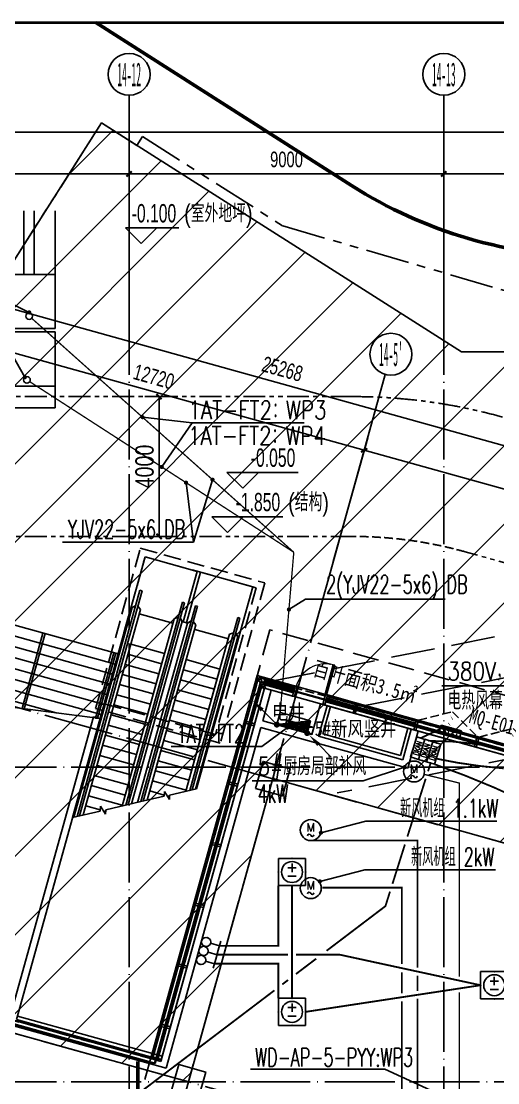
# Model space of a CAD drawing. Extents: x -233336 to 840473, y -28113 to 330904.
# Drawn here: x 92313 to 105943, y 31772 to 62138 of the extents above; entities that cross this region are included whole.
import ezdxf
from ezdxf.enums import TextEntityAlignment as Align
from ezdxf.xclip import XClip

# ---------------------------------------------------------------- set-up
doc = ezdxf.new("R2010")
doc.units = 0
doc.header["$LTSCALE"] = 1000
doc.header["$XCLIPFRAME"] = 2
for name, pattern in [('104-14# 核心筒$0$DOTE', [2.42, 2, -0.2, 0.02, -0.2]), ('14#楼幕墙$0$DASH', [0.35, 0.25, -0.1]), ('DASH', [0.35, 0.25, -0.1]), ('X-104 14#平面$0$$0$DASH', [0.35, 0.25, -0.1]), ('X-104 14#平面$0$109 3#平面$0$DASH', [0.35, 0.25, -0.1]), ('X-104 14#平面$0$DASH', [0.35, 0.25, -0.1]), ('X-104 14#平面$0$PHANTOM2', [1.25, 0.625, -0.125, 0.125, -0.125, 0.125, -0.125])]:
    doc.linetypes.add(name, pattern=pattern)
doc.layers.get('0').update_dxf_attribs({"linetype": 'CONTINUOUS'})
doc.layers.get('Defpoints').update_dxf_attribs({"linetype": 'CONTINUOUS'})
for name, color, linetype in [('104-14# 核心筒$0$01-标注_轴线坐标', 8, 'CONTINUOUS'), ('104-14# 核心筒$0$A_AXIS-轴线', 8, '104-14# 核心筒$0$DOTE'), ('104-14# 核心筒$0$A_STR-砼柱', 8, 'CONTINUOUS'), ('104-14# 核心筒$0$AXIS_TEXT', 7, 'CONTINUOUS'), ('14#楼幕墙$0$A-C_玻璃幕墙', 8, 'CONTINUOUS'), ('14#楼幕墙$0$A-C_窗', 8, 'CONTINUOUS'), ('14#楼幕墙$0$A-C_门', 8, 'CONTINUOUS'), ('AXIS_TEXT', 7, 'CONTINUOUS'), ('CABLETRAY_DIM', 80, 'CONTINUOUS'), ('DIM-动力', 80, 'CONTINUOUS'), ('DIM-箱柜', 80, 'CONTINUOUS'), ('EQUIP-动力', 80, 'CONTINUOUS'), ('EQUIP-照明', 80, 'CONTINUOUS'), ('EQUIP-箱柜', 80, 'CONTINUOUS'), ('LWIRE', 80, 'CONTINUOUS'), ('WIRE-动力', 50, 'CONTINUOUS'), ('WIRE-动力控制', 160, 'DASH'), ('WIRE-插座', 160, 'CONTINUOUS'), ('X-104 14#平面$0$01-标注_尺寸', 8, 'CONTINUOUS'), ('X-104 14#平面$0$01-标注_标高', 8, 'CONTINUOUS'), ('X-104 14#平面$0$02-TEXT_标注', 9, 'CONTINUOUS'), ('X-104 14#平面$0$02-TEXT_门窗', 9, 'CONTINUOUS'), ('X-104 14#平面$0$A-C_玻璃幕墙', 8, 'CONTINUOUS'), ('X-104 14#平面$0$A-C_窗', 8, 'CONTINUOUS'), ('X-104 14#平面$0$A-E_栏杆', 8, 'CONTINUOUS'), ('X-104 14#平面$0$A-E_楼梯', 8, 'CONTINUOUS'), ('X-104 14#平面$0$A-E_电梯', 8, 'CONTINUOUS'), ('X-104 14#平面$0$A-O_屋面', 8, 'CONTINUOUS'), ('X-104 14#平面$0$A-SUR_保温', 8, 'CONTINUOUS'), ('X-104 14#平面$0$A-SUR_吊顶', 8, 'CONTINUOUS'), ('X-104 14#平面$0$A-TECH_结构', 8, 'CONTINUOUS'), ('X-104 14#平面$0$A_STR-砌块墙', 7, 'CONTINUOUS'), ('X-104 14#平面$0$A_STR-砼柱', 8, 'CONTINUOUS'), ('X-104 14#平面$0$挡烟垂壁', 5, 'CONTINUOUS'), ('内审意见修改', 2, 'CONTINUOUS')]:
    doc.layers.add(name, color=color, linetype=linetype)
doc.layers.add('X-104 14#平面$0$000套内', color=8, linetype='CONTINUOUS', lineweight=30)
doc.layers.add('X-104 14#平面$0$road', color=8, linetype='CONTINUOUS', lineweight=50)
doc.layers.add('X-104 14#平面$0$04-不打印_辅助线', color=8, linetype='CONTINUOUS', plot=False)
doc.layers.add('X-104 14#平面$0$降板', color=8, linetype='CONTINUOUS', plot=False)
doc.styles.add('104-14# 核心筒$0$_TCH_AXIS', font='STXIHEI.TTF', dxfattribs={"width": 0.8})
doc.styles.add('104-14# 核心筒$0$_TCH_DIM_T3', font='ros.shx', dxfattribs={"width": 0.705882, "bigfont": 'jd.shx'})
doc.styles.add('_TCH_LABEL', font='COMPLEX', dxfattribs={"bigfont": 'GBCBIG'})
doc.styles.add('_TEL_DIM', font='ROMANS2', dxfattribs={"width": 0.8, "height": 3.5, "bigfont": 'HZDF2'})
doc.styles.add('COMPLEX', font='COMPLEX')
doc.styles.get("Standard").update_dxf_attribs({"font": 'GBENOR', "bigfont": 'GBCBIG'})
doc.styles.add('X-104 14#平面$0$_TCH_DIM', font='ros.shx', dxfattribs={"width": 0.8, "bigfont": 'jd.shx'})
doc.styles.add('X-104 14#平面$0$_TCH_DIM_T3', font='ros.shx', dxfattribs={"width": 0.8, "bigfont": 'jd.shx'})
doc.styles.add('X-104 14#平面$0$_TCH_WINDOW', font='STXIHEI.TTF', dxfattribs={"width": 0.75, "height": 3.5})
doc.styles.add('X-104 14#平面$0$Standard', font='STXIHEI.TTF', dxfattribs={"width": 0.8})
doc.dimstyles.new('104-14# 核心筒$0$_TCH_ARCH&&150', dxfattribs={"dimtxt": 446.25, "dimasz": 150, "dimexe": 375, "dimexo": 450, "dimgap": 189.375, "dimtad": 1, "dimdec": 0, "dimzin": 0, "dimdsep": 46, "dimtxsty": '104-14# 核心筒$0$_TCH_DIM_T3', "dimblk": '104-14# 核心筒$0$_ArchTick', "dimcen": 0.09, "dimclrt": 7, "dimazin": 2, "dimtfac": 1, "dimtdec": 0, "dimtix": 1, "dimtmove": 2, "dimatfit": 3, "dimfxl": 0, "dimtolj": 1, "dimtzin": 0, "dimarcsym": 0})
doc.dimstyles.new('X-104 14#平面$0$_TCH_ARCH&&150', dxfattribs={"dimtxt": 525, "dimasz": 150, "dimexe": 375, "dimexo": 450, "dimgap": 150, "dimtad": 1, "dimdec": 0, "dimzin": 0, "dimdsep": 46, "dimtxsty": 'X-104 14#平面$0$_TCH_DIM_T3', "dimblk": 'X-104 14#平面$0$_ArchTick', "dimcen": 0.09, "dimclrt": 7, "dimazin": 2, "dimtfac": 1, "dimtdec": 0, "dimtix": 1, "dimtmove": 2, "dimatfit": 3, "dimfxl": 0, "dimtolj": 1, "dimtzin": 0, "dimarcsym": 0})

# ---------------------------------------------------------------- blocks, each defined once
blk = doc.blocks.new('$equip$00001811')
blk.add_circle((0, 0), 0.5)
for centre, radius, start, end in [((-0.073, -0.273), 0.0768, 17.2272, 184.2164), ((0.073, -0.227), 0.0769, 197.2591, 5.1179)]:
    blk.add_arc(centre, radius, start, end)
at = {"color": 7, "style": '_TEL_DIM'}
blk.add_attdef('$TEXT$', text='', height=0.4, dxfattribs=at).set_placement((0.001, 0.137), align=Align.MIDDLE_CENTER)
at = {"color": 7, "style": '_TEL_DIM', "flags": 1}
blk.add_attdef('A', text='', height=0.00002, dxfattribs=at).set_placement((0, 0), align=Align.MIDDLE_CENTER)
blk = doc.blocks.new('图框-A1+1-2')
at = {"const_width": 0.5}
blk.add_lwpolyline([(1186, 584), (25, 584), (25, 10), (1186, 10)], close=True, dxfattribs=at)
blk = doc.blocks.new('14#楼幕墙$0$A$C38D07553')
blk.add_lwpolyline([(-60, -300), (0, -300), (0, 0), (-60, 0)], close=True)
blk = doc.blocks.new('14#楼幕墙$0$A$C385D642F')
for p, rotation in [((99248, 43940), 209.451897765648), ((100070, 43734), 164.4518981662328), ((100937, 43492), 164.4518981662328), ((101804, 43251), 164.4518981662328), ((98703, 43024), 74.45189736508844), ((103538, 42769), 164.4518981662328), ((105272, 42286), 164.4518981662328), ((98221, 41290), 74.45189736508844), ((97738, 39556), 74.45189736508844), ((97256, 37821), 74.45189736508844), ((96773, 36087), 74.45189736508844), ((96291, 34353), 74.45189736508844), ((96032, 33422), 74.45189736508844)]:
    blk.add_blockref('14#楼幕墙$0$A$C38D07553', p, dxfattribs=dict(rotation=rotation))
blk = doc.blocks.new('14#楼幕墙$0$A$C22714246')
at = {"linetype": '14#楼幕墙$0$DASH'}
blk.add_lwpolyline([(1740, 497), (870, 0), (0, 497)], dxfattribs=at)
at = {"layer": '14#楼幕墙$0$A-C_玻璃幕墙', "color": 1}
blk.add_lwpolyline([(899, 122, 0, 25, 0), (802, 217, 0, 0, 0), (900, 340, 25, 0, 0), (796, 422, 0, 0, 0)], format="xyseb", dxfattribs=at)
blk = doc.blocks.new('14#楼幕墙$0$$TCHSYS$DOOR2D')
for p, q in [((0.45, 0.975), (0.5, 0.975)), ((0.45, 0), (0.45, 0.975)), ((0.5, 0), (0.5, 0.975)), ((0.5, 0), (0.45, 0))]:
    blk.add_line(p, q)
at = {"lineweight": 13}
blk.add_arc((0.475, 0), 0.975, 91.4693, 180, dxfattribs=at)
blk = doc.blocks.new('14#楼幕墙')
at = {"layer": '14#楼幕墙$0$A-C_玻璃幕墙'}
for p, q in [((96016, 32464), (99065, 43424)), ((99065, 43424), (116900, 38462)), ((96064, 32451), (99100, 43363)), ((96208, 32411), (99204, 43178)), ((99100, 43363), (100137, 43074)), ((99204, 43178), (100097, 42930)), ((96305, 32384), (99274, 43055)), ((99274, 43055), (100070, 42834)), ((101062, 42817), (107073, 41144)), ((100995, 42576), (107006, 40904)), ((101021, 42673), (107033, 41000))]:
    blk.add_line(p, q, dxfattribs=at)
blk.add_blockref('14#楼幕墙$0$A$C385D642F', (0, -900), dxfattribs=at)
at = {"layer": '14#楼幕墙$0$A-C_窗', "rotation": 164.4518981662085}
for p in [(105486, 42153), (107220, 41671)]:
    blk.add_blockref('14#楼幕墙$0$A$C22714246', p, dxfattribs=at)
at = {"layer": '14#楼幕墙$0$A-C_门', "xscale": 900.0000000000001, "yscale": 900.0000000000001, "zscale": -900, "rotation": 344.4518981661878}
blk.add_blockref('14#楼幕墙$0$$TCHSYS$DOOR2D', (100613, 42994), dxfattribs=at)
blk = doc.blocks.new('_AXISO')
blk.add_circle((0, 0), 0.5)
at = {"layer": 'AXIS_TEXT', "style": 'COMPLEX', "width": 1.041667}
blk.add_attdef('A', text='', height=0.56, dxfattribs=at).set_placement((-0.25, -0.28), (0.25, -0.28), align=Align.FIT)
blk = doc.blocks.new('104-14# 核心筒$0$_ArchTick')
at = {"color": 0, "linetype": 'ByBlock', "const_width": 0.4}
blk.add_lwpolyline([(-0.5, -0.5), (0.5, 0.5)], dxfattribs=at)
blk = doc.blocks.new('*D264')
at = {"layer": '104-14# 核心筒$0$01-标注_轴线坐标', "color": 0, "lineweight": -2}
for p, q in [((-1359, 54468), (-1359, 59343)), ((116900, 54468), (116900, 59343)), ((-1359, 58968), (116900, 58968))]:
    blk.add_line(p, q, dxfattribs=at)
at = {"layer": 'Defpoints', "color": 0}
for p in [(116900, 58968), (-1359, 54018), (116900, 54018)]:
    blk.add_point(p, dxfattribs=at)
at = {"layer": '104-14# 核心筒$0$01-标注_轴线坐标', "color": 0, "lineweight": -2, "xscale": 150, "yscale": 150, "zscale": 150, "rotation": 180}
blk.add_blockref('104-14# 核心筒$0$_ArchTick', (-1359, 58968), dxfattribs=at)
at = {"layer": '104-14# 核心筒$0$01-标注_轴线坐标', "color": 0, "lineweight": -2, "xscale": 150, "yscale": 150, "zscale": 150}
blk.add_blockref('104-14# 核心筒$0$_ArchTick', (116900, 58968), dxfattribs=at)
at = {"layer": '104-14# 核心筒$0$01-标注_轴线坐标', "color": 7, "insert": (57771, 59381), "char_height": 446.2, "attachment_point": 5, "style": '104-14# 核心筒$0$_TCH_DIM_T3'}
blk.add_mtext('\\A1;118259', dxfattribs=at)
blk = doc.blocks.new('*D276')
at = {"layer": '104-14# 核心筒$0$01-标注_轴线坐标', "color": 0, "lineweight": -2}
for p, q in [((86400, 54468), (86400, 58143)), ((95400, 54468), (95400, 58143)), ((86400, 57768), (95400, 57768))]:
    blk.add_line(p, q, dxfattribs=at)
at = {"layer": 'Defpoints', "color": 0}
for p in [(95400, 57768), (86400, 54018), (95400, 54018)]:
    blk.add_point(p, dxfattribs=at)
at = {"layer": '104-14# 核心筒$0$01-标注_轴线坐标', "color": 0, "lineweight": -2, "xscale": 150, "yscale": 150, "zscale": 150, "rotation": 180}
blk.add_blockref('104-14# 核心筒$0$_ArchTick', (86400, 57768), dxfattribs=at)
at = {"layer": '104-14# 核心筒$0$01-标注_轴线坐标', "color": 0, "lineweight": -2, "xscale": 150, "yscale": 150, "zscale": 150}
blk.add_blockref('104-14# 核心筒$0$_ArchTick', (95400, 57768), dxfattribs=at)
at = {"layer": '104-14# 核心筒$0$01-标注_轴线坐标', "color": 7, "insert": (90900, 58181), "char_height": 446.2, "attachment_point": 5, "style": '104-14# 核心筒$0$_TCH_DIM_T3'}
blk.add_mtext('\\A1;9000', dxfattribs=at)
blk = doc.blocks.new('*D277')
at = {"layer": '104-14# 核心筒$0$01-标注_轴线坐标', "color": 0, "lineweight": -2}
for p, q in [((95400, 54468), (95400, 58143)), ((104400, 54468), (104400, 58143)), ((95400, 57768), (104400, 57768))]:
    blk.add_line(p, q, dxfattribs=at)
at = {"layer": 'Defpoints', "color": 0}
for p in [(104400, 57768), (95400, 54018), (104400, 54018)]:
    blk.add_point(p, dxfattribs=at)
at = {"layer": '104-14# 核心筒$0$01-标注_轴线坐标', "color": 0, "lineweight": -2, "xscale": 150, "yscale": 150, "zscale": 150, "rotation": 180}
blk.add_blockref('104-14# 核心筒$0$_ArchTick', (95400, 57768), dxfattribs=at)
at = {"layer": '104-14# 核心筒$0$01-标注_轴线坐标', "color": 0, "lineweight": -2, "xscale": 150, "yscale": 150, "zscale": 150}
blk.add_blockref('104-14# 核心筒$0$_ArchTick', (104400, 57768), dxfattribs=at)
at = {"layer": '104-14# 核心筒$0$01-标注_轴线坐标', "color": 7, "insert": (99900, 58181), "char_height": 446.2, "attachment_point": 5, "style": '104-14# 核心筒$0$_TCH_DIM_T3'}
blk.add_mtext('\\A1;9000', dxfattribs=at)
blk = doc.blocks.new('*D278')
at = {"layer": '104-14# 核心筒$0$01-标注_轴线坐标', "color": 0, "lineweight": -2}
for p, q in [((104400, 54468), (104400, 58143)), ((109600, 54468), (109600, 58143)), ((104400, 57768), (109600, 57768))]:
    blk.add_line(p, q, dxfattribs=at)
at = {"layer": 'Defpoints', "color": 0}
for p in [(109600, 57768), (104400, 54018), (109600, 54018)]:
    blk.add_point(p, dxfattribs=at)
at = {"layer": '104-14# 核心筒$0$01-标注_轴线坐标', "color": 0, "lineweight": -2, "xscale": 150, "yscale": 150, "zscale": 150, "rotation": 180}
blk.add_blockref('104-14# 核心筒$0$_ArchTick', (104400, 57768), dxfattribs=at)
at = {"layer": '104-14# 核心筒$0$01-标注_轴线坐标', "color": 0, "lineweight": -2, "xscale": 150, "yscale": 150, "zscale": 150}
blk.add_blockref('104-14# 核心筒$0$_ArchTick', (109600, 57768), dxfattribs=at)
at = {"layer": '104-14# 核心筒$0$01-标注_轴线坐标', "color": 7, "insert": (107000, 58181), "char_height": 446.2, "attachment_point": 5, "style": '104-14# 核心筒$0$_TCH_DIM_T3'}
blk.add_mtext('\\A1;5200', dxfattribs=at)
blk = doc.blocks.new('*D302')
at = {"layer": '104-14# 核心筒$0$01-标注_轴线坐标', "color": 0, "lineweight": -2}
for p, q in [((86294, 50843), (87601, 55539)), ((87500, 55178), (111844, 48405)), ((110638, 44069), (111944, 48766))]:
    blk.add_line(p, q, dxfattribs=at)
at = {"layer": 'Defpoints', "color": 0}
for p in [(86174, 50409), (111844, 48405), (110517, 43636)]:
    blk.add_point(p, dxfattribs=at)
at = {"layer": '104-14# 核心筒$0$01-标注_轴线坐标', "color": 0, "lineweight": -2, "xscale": 150, "yscale": 150, "zscale": 150}
for p, rotation in [((87500, 55178), 164.4518973649167), ((111844, 48405), 344.4518973649167)]:
    blk.add_blockref('104-14# 核心筒$0$_ArchTick', p, dxfattribs=dict(at, rotation=rotation))
at = {"layer": '104-14# 核心筒$0$01-标注_轴线坐标', "color": 7, "insert": (99783, 52189), "char_height": 446.2, "attachment_point": 5, "rotation": 344.4519, "style": '104-14# 核心筒$0$_TCH_DIM_T3'}
blk.add_mtext('\\A1;25268', dxfattribs=at)
blk = doc.blocks.new('*D304')
at = {"layer": '104-14# 核心筒$0$01-标注_轴线坐标', "color": 0, "lineweight": -2}
for p, q in [((88984, 50094), (89969, 53635)), ((89869, 53273), (102123, 49864)), ((101239, 46685), (102224, 50225))]:
    blk.add_line(p, q, dxfattribs=at)
at = {"layer": 'Defpoints', "color": 0}
for p in [(102123, 49864), (88863, 49661), (101118, 46251)]:
    blk.add_point(p, dxfattribs=at)
at = {"layer": '104-14# 核心筒$0$01-标注_轴线坐标', "color": 0, "lineweight": -2, "xscale": 150, "yscale": 150, "zscale": 150}
for p, rotation in [((89869, 53273), 164.4518973650898), ((102123, 49864), 344.4518973650898)]:
    blk.add_blockref('104-14# 核心筒$0$_ArchTick', p, dxfattribs=dict(at, rotation=rotation))
at = {"layer": '104-14# 核心筒$0$01-标注_轴线坐标', "color": 7, "insert": (96106, 51966), "char_height": 446.2, "attachment_point": 5, "rotation": 344.4519, "style": '104-14# 核心筒$0$_TCH_DIM_T3'}
blk.add_mtext('\\A1;12720', dxfattribs=at)
blk = doc.blocks.new('*D305')
at = {"layer": '104-14# 核心筒$0$01-标注_轴线坐标', "color": 0, "lineweight": -2}
for p, q in [((101239, 46685), (102224, 50225)), ((102123, 49864), (111522, 47249)), ((110638, 44069), (111623, 47610))]:
    blk.add_line(p, q, dxfattribs=at)
at = {"layer": 'Defpoints', "color": 0}
for p in [(111522, 47249), (101118, 46251), (110517, 43636)]:
    blk.add_point(p, dxfattribs=at)
at = {"layer": '104-14# 核心筒$0$01-标注_轴线坐标', "color": 0, "lineweight": -2, "xscale": 150, "yscale": 150, "zscale": 150}
for p, rotation in [((102123, 49864), 164.4518973650898), ((111522, 47249), 344.4518973650898)]:
    blk.add_blockref('104-14# 核心筒$0$_ArchTick', p, dxfattribs=dict(at, rotation=rotation))
at = {"layer": '104-14# 核心筒$0$01-标注_轴线坐标', "color": 7, "insert": (106933, 48954), "char_height": 446.2, "attachment_point": 5, "rotation": 344.4519, "style": '104-14# 核心筒$0$_TCH_DIM_T3'}
blk.add_mtext('\\A1;9756', dxfattribs=at)
blk = doc.blocks.new('_FZHK')
blk.add_lwpolyline([(-0.5, -0.5), (0.5, -0.5), (0.5, 0.5), (-0.5, 0.5)], close=True)
blk = doc.blocks.new('*U61')
h = blk.add_hatch()
h.set_pattern_fill('ANSI31', color=256, scale=50)
h.set_pattern_definition([(45, (-56212.376, 120006.8), (-56.1266, 56.1266), [])])
h.paths.add_polyline_path([(-1740, 100), (0, 100), (0, 200), (-1740, 200)])
for points in [[(-1740, 0), (0, 0), (0, 300), (-1740, 300)], [(-1740, 100), (0, 100), (0, 200), (-1740, 200)]]:
    blk.add_lwpolyline(points, close=True)
blk = doc.blocks.new('X-104 14#平面$0$pdg')
blk.add_lwpolyline([(0, 200), (800, 200), (800, 0), (0, 0)], close=True)
for points in [[(800, 200), (0, 0)], [(0, 200), (800, 0)]]:
    blk.add_lwpolyline(points)
blk = doc.blocks.new('X-104 14#平面$0$byc')
h = blk.add_hatch()
h.set_pattern_fill('ANSI31', color=256, scale=50, angle=-15.5481)
h.set_pattern_definition([(29.4519, (-20311.504, 130216.41), (-39.028107, 69.117273), [])])
h.paths.add_polyline_path([(54, 193), (27, 96), (865, -137), (892, -41)])
blk.add_line((838, -233), (919, 56))
for points in [[(919, 56), (80, 289), (0, 0), (838, -233)], [(892, -41), (54, 193), (27, 96), (865, -137)]]:
    blk.add_lwpolyline(points)
blk = doc.blocks.new('X-104 14#平面$0$A$C37635F05')
at = {"layer": 'X-104 14#平面$0$A_STR-砼柱'}
blk.add_lwpolyline([(0, 38429), (-16626, 43055), (-19582, 32432), (-19871, 32512), (-16835, 43424), (0, 38740)], close=True, dxfattribs=at)
blk = doc.blocks.new('X-104 14#平面$0$$LinePat$岩棉板')
at = {"color": 0}
for p, q in [((0, -17), (12, -67)), ((12, -67), (24, -17))]:
    blk.add_line(p, q, dxfattribs=at)
for centre, start, end in [((12, -17), 0, 180), ((0, -67), 270, 0), ((24, -67), 180, 270)]:
    blk.add_arc(centre, 12, start, end, dxfattribs=at)
at = {"layer": 'Defpoints'}
blk.add_point((0, 0), dxfattribs=at)
at = {"layer": 'Defpoints', "color": 0}
blk.add_point((24, -84), dxfattribs=at)
blk = doc.blocks.new('*U106')
at = {"color": 8}
blk.add_lwpolyline([(0, 150), (884, 150), (884, 0), (0, 0)], close=True, dxfattribs=at)
at = {"color": 8, "xscale": -1.841388847749698, "yscale": 1.782568518697715, "zscale": 1.782568518697715}
for p in [(44, 150), (88, 150), (133, 150), (177, 150), (221, 150), (265, 150), (309, 150), (354, 150), (398, 150), (442, 150), (486, 150), (530, 150), (575, 150), (619, 150), (663, 150), (707, 150), (751, 150), (795, 150), (840, 150), (884, 150)]:
    blk.add_blockref('X-104 14#平面$0$$LinePat$岩棉板', p, dxfattribs=at)
blk = doc.blocks.new('X-104 14#平面$0$_ArchTick')
at = {"color": 0, "linetype": 'ByBlock', "const_width": 0.4}
blk.add_lwpolyline([(-0.5, -0.5), (0.5, 0.5)], dxfattribs=at)
blk = doc.blocks.new('*D203')
at = {"layer": 'Defpoints', "color": 0}
for p in [(95400, 51400), (96254, 51400), (95400, 47400)]:
    blk.add_point(p, dxfattribs=at)
at = {"layer": 'X-104 14#平面$0$01-标注_尺寸', "color": 0, "lineweight": -2}
for p, q in [((95850, 51400), (96629, 51400)), ((96254, 47400), (96254, 51400)), ((95850, 47400), (96629, 47400))]:
    blk.add_line(p, q, dxfattribs=at)
at = {"layer": 'X-104 14#平面$0$01-标注_尺寸', "color": 0, "lineweight": -2, "xscale": 150, "yscale": 150, "zscale": 150}
for p, rotation in [((96254, 51400), 90), ((96254, 47400), 270)]:
    blk.add_blockref('X-104 14#平面$0$_ArchTick', p, dxfattribs=dict(at, rotation=rotation))
at = {"layer": 'X-104 14#平面$0$01-标注_尺寸', "color": 7, "insert": (95841.5, 49400), "char_height": 525, "attachment_point": 5, "rotation": 90, "style": 'X-104 14#平面$0$_TCH_DIM_T3'}
blk.add_mtext('\\A1;4000', dxfattribs=at)
blk = doc.blocks.new('$equip$00001344')
for p, q in [((0.65, 0.65), (-0.65, 0.65)), ((-0.65, 0.65), (-0.65, -0.65)), ((0.65, -0.65), (0.65, 0.65)), ((-0.2, 0.2), (0.2, 0.2)), ((0, 0), (0, 0.4)), ((-0.2, -0.2), (0.2, -0.2)), ((-0.65, -0.65), (0.65, -0.65))]:
    blk.add_line(p, q)
blk.add_circle((0, 0), 0.5)
for p in [(0, 0.65), (-0.65, 0), (0.65, 0), (0, -0.65)]:
    blk.add_point(p)
at = {"flags": 9}
blk.add_attdef('A', (0, 0), '', height=0.00002, dxfattribs=at)
blk = doc.blocks.new('$equip$00002672')
for p, q in [((0.222, 0.889), (-0.222, 0.889)), ((0, 0.444), (0, 0.889))]:
    blk.add_line(p, q)
blk.add_circle((0, 0.222), 0.222)
for p in [(0, 0.889), (-0.222, 0.222), (0, 0), (0.222, 0.222)]:
    blk.add_point(p)
at = {"color": 7, "style": '_TEL_DIM', "flags": 1}
for tag in ['A', 'REMARK']:
    blk.add_attdef(tag, text='', height=0.00002, dxfattribs=at).set_placement((0, 0), align=Align.MIDDLE_CENTER)
blk = doc.blocks.new('*X30')
at = {"color": 0}
for p, q in [((35, 0), (226, 190)), ((71, 0), (250, 179)), ((-247, 0), (-246, 2)), ((-212, 0), (-187, 25)), ((-177, 0), (-128, 49)), ((-141, 0), (-69, 72)), ((-106, 0), (-10, 96)), ((-71, 0), (49, 120)), ((-35, 0), (108, 143)), ((0, 0), (167, 167)), ((106, 0), (250, 144)), ((141, 0), (250, 109)), ((177, 0), (250, 73)), ((212, 0), (250, 38)), ((247, 0), (250, 3))]:
    blk.add_line(p, q, dxfattribs=at)
blk = doc.blocks.new('$equip$00001425')
for p, q in [((-0.75, 0), (0.75, 0.6)), ((0.75, 0.6), (-0.75, 0.6)), ((-0.75, 0.6), (-0.75, 0)), ((0.75, 0), (0.75, 0.6)), ((-0.75, 0), (0.75, 0))]:
    blk.add_line(p, q)
for p in [(0, 0.6), (-0.75, 0.3), (0, 0), (0.75, 0.3)]:
    blk.add_point(p)
blk.add_solid([(-0.75, 0), (0.75, 0), (0.75, 0.6)])
at = {"xscale": 0.00300000000061118, "yscale": 0.00300000000061118, "zscale": 0.00300000000061118}
blk.add_blockref('*X30', (0, 0), dxfattribs=at)
at = {"style": '_TCH_LABEL', "flags": 9}
blk.add_attdef('A', (0, 0), '', height=0.00002, dxfattribs=at)
blk = doc.blocks.new('$TelecSys$00000081')
for p, q in [((0.104, 0.104), (0.104, 0.104)), ((-0.104, -0.104), (-0.104, -0.104)), ((-1.15, -1.15), (-0.55, -0.55))]:
    blk.add_line(p, q)
at = {"const_width": 0.142}
blk.add_lwpolyline([(0.071, 0, 1), (-0.071, 0, 1)], format="xyb", close=True, dxfattribs=at)
blk.add_solid([(-0.62, -0.48), (-0.48, -0.62), (-0.1, -0.1)])
at = {"width": 0.8, "flags": 9}
blk.add_attdef('A', (0, 0), '', height=0.00002, rotation=180, dxfattribs=at)
blk = doc.blocks.new('$TelecSys$00000079')
for p, q in [((0.7, 0.7), (0, 0)), ((0.104, 0.104), (0.104, 0.104)), ((-0.104, -0.104), (-0.104, -0.104))]:
    blk.add_line(p, q)
at = {"const_width": 0.142}
blk.add_lwpolyline([(-0.071, 0, 1), (0.071, 0, 1)], format="xyb", close=True, dxfattribs=at)
blk.add_solid([(0.63, 0.77), (0.77, 0.63), (1.15, 1.15)])
at = {"width": 0.8, "flags": 9}
blk.add_attdef('A', (0, 0), '', height=0.00002, dxfattribs=at)
blk = doc.blocks.new('$equip$00001816')
for p, q in [((0.75, 0.6), (-0.75, 0.6)), ((-0.75, 0.6), (-0.75, 0)), ((-0.75, 0), (0.75, 0)), ((0.75, 0), (0.75, 0.6))]:
    blk.add_line(p, q)
for p in [(-0.75, 0.3), (0, 0.6), (0, 0), (0.75, 0.3)]:
    blk.add_point(p)
at = {"color": 7, "style": '_TEL_DIM'}
blk.add_attdef('$TEXT$', text='', height=0.4, dxfattribs=at).set_placement((0, 0.3), align=Align.MIDDLE_CENTER)
at = {"color": 7, "style": '_TEL_DIM', "flags": 1}
blk.add_attdef('A', text='', height=0.00002, dxfattribs=at).set_placement((0, 0), align=Align.MIDDLE_CENTER)
blk = doc.blocks.new('104-14# 核心筒')
at = {"layer": '104-14# 核心筒$0$01-标注_轴线坐标'}
for p, q in [((95400, 54018.4), (95400, 60018.4)), ((104400, 54018.4), (104400, 60018.4)), ((101118.5, 46253.2), (102726.8, 52033.7))]:
    blk.add_line(p, q, dxfattribs=at)
blk.add_circle((102887.6, 52611.7), 600, dxfattribs=at)
at = {"layer": '104-14# 核心筒$0$A_AXIS-轴线'}
for p, q in [((95400, 54018.4), (95400, -8545.1)), ((104400, 54018.4), (104400, -8545.1)), ((95400, 25700), (101117.9, 46251.1)), ((115900, 35910.4), (84750.2, 44577.1)), ((-24839, 40800), (120259.9, 40800)), ((106496.4, 29184.9), (84842.7, 35209.6)), ((-24839, 31800), (120259.9, 31800))]:
    blk.add_line(p, q, dxfattribs=at)
at = {"layer": '104-14# 核心筒$0$01-标注_轴线坐标'}
ref = blk.add_blockref('_AXISO', (95400, 60618.4), dxfattribs=dict(at, xscale=1200, yscale=1200, zscale=1200))
ref.add_attrib('A', '14-12', dxfattribs={"layer": '104-14# 核心筒$0$AXIS_TEXT', "height": 678.82, "style": '104-14# 核心筒$0$_TCH_AXIS', "width": 0.366464}).set_placement((95060.6, 60279), (95739.4, 60279), align=Align.FIT)
ref = blk.add_blockref('_AXISO', (104400, 60618.4), dxfattribs=dict(at, xscale=1200, yscale=1200, zscale=1200))
ref.add_attrib('A', '14-13', dxfattribs={"layer": '104-14# 核心筒$0$AXIS_TEXT', "height": 678.82, "style": '104-14# 核心筒$0$_TCH_AXIS', "width": 0.366464}).set_placement((104060.6, 60279), (104739.4, 60279), align=Align.FIT)
at = {"layer": '104-14# 核心筒$0$A_STR-砼柱', "xscale": 799.9999999999911, "yscale": 799.9999999999911, "zscale": 799.9999999999911, "rotation": 344.4518973650904}
for p in [(99509.6, 40470.7), (97097.2, 31800)]:
    blk.add_blockref('_FZHK', p, dxfattribs=at)
at = {"layer": '104-14# 核心筒$0$01-标注_轴线坐标', "color": 7, "style": '104-14# 核心筒$0$_TCH_AXIS', "width": 0.425981}
blk.add_text("14-5'", height=678.82, dxfattribs=at).set_placement((102548.2, 52272.3), (103227, 52272.3), align=Align.FIT)
at = {"layer": '104-14# 核心筒$0$01-标注_轴线坐标'}
for p1, p2, distance, text, picture, middle in [((-1359, 54018.4), (116900.2, 54018.4), 4950, '118259', '*D264', (57770.6, 59380.9)), ((86400, 54018.4), (95400, 54018.4), 3750, '9000', '*D276', (90900, 58180.9)), ((95400, 54018.4), (104400, 54018.4), 3750, '9000', '*D277', (99900, 58180.9)), ((104400, 54018.4), (109600, 54018.4), 3750, '5200', '*D278', (107000, 58180.9)), ((86173.5, 50409), (110517.1, 43636), 4950, '25268', '*D302', (99782.7, 52188.8)), ((88863.4, 49660.6), (101117.9, 46251.1), 3750, '12720', '*D304', (96106.4, 51966)), ((101117.9, 46251.1), (110517.1, 43636), 3750, '9756', '*D305', (106933.3, 48953.7))]:
    dim = blk.add_aligned_dim(p1=p1, p2=p2, distance=distance, text=text, dimstyle='104-14# 核心筒$0$_TCH_ARCH&&150', dxfattribs=at)
    dim.commit()
    dim.dimension.update_dxf_attribs({"geometry": picture, "text_midpoint": middle})
blk = doc.blocks.new('X-104 14#平面')
at = {"layer": 'X-104 14#平面$0$降板'}
h = blk.add_hatch(dxfattribs=at)
h.set_pattern_fill('ANSI31', color=256, scale=1000)
h.set_pattern_definition([(45, (0, 0), (-1122.532, 1122.532), [])])
h.paths.add_polyline_path([(86400, 51400), (92100, 51400), (92100, 55283.2), (94608.8, 59227.5), (104902.6, 52680), (116300, 52680), (116300, 35910.4), (115900, 35910.4), (99509.6, 40470.7), (97097.2, 31800), (84844.4, 35209.1), (86191.6, 40051.1), (83500, 40800), (86400, 48900)])
for points in [[(84842.7, 35209.6), (97097.2, 31800)], [(95533.9, 32598.3), (92451, 33456)]]:
    blk.add_lwpolyline(points)
at = {"layer": 'X-104 14#平面$0$000套内'}
blk.add_lwpolyline([(96133, 32326.4), (85535.9, 35276.2), (87132.4, 41014.3), (83542.7, 42013), (76213.2, 35359.5), (78361.9, 32992.5), (77623.6, 32254.2), (95700, 14177.8), (95700, 21400), (113750, 21400), (113750, 26000), (116750.2, 26000), (116750.2, 38348.2), (99169.4, 43239.7)], close=True, dxfattribs=at)
at = {"layer": 'X-104 14#平面$0$01-标注_标高'}
for p, q in [((95742.6, 55774.9), (95292.6, 56224.9)), ((95292.6, 56224.9), (96824.5, 56224.9)), ((95742.6, 55774.9), (96192.6, 56224.9)), ((98646.7, 48783.2), (98196.7, 49233.2)), ((98196.7, 49233.2), (100231.6, 49233.2)), ((98646.7, 48783.2), (99096.7, 49233.2)), ((98214.3, 47513.2), (97764.3, 47963.2)), ((97764.3, 47963.2), (99799.2, 47963.2)), ((98214.3, 47513.2), (98664.3, 47963.2))]:
    blk.add_line(p, q, dxfattribs=at)
at = {"layer": 'X-104 14#平面$0$02-TEXT_标注', "linetype": 'X-104 14#平面$0$DASH', "ltscale": 5}
for points in [[(99474, 43258.8), (130781.1, 49484.6)], [(102044.3, 42543.6), (133351.4, 48769.5)], [(132660.8, 46287.2), (101353.7, 40061.4)]]:
    blk.add_lwpolyline(points, dxfattribs=at)
at = {"layer": 'X-104 14#平面$0$A-C_玻璃幕墙'}
blk.add_lwpolyline([(-1359, -2200), (108091.7, -2200), (111291.5, 2370.2), (113380.4, 907.7), (115789.3, 4348.2), (113700.6, 5810.6), (116900.2, 10380.5), (116900.2, 38462.2), (99065.1, 43424.4), (96015.6, 32464.2), (85707.2, 35332.3), (87317.1, 41118.6), (83503.2, 42179.7), (66340.6, 26600), (4762.5, 26600)], close=True, dxfattribs=at)
at = {"layer": 'X-104 14#平面$0$A-E_栏杆'}
for points in [[(92395.1, 42469.9), (92335, 42477.7), (92935.3, 44635.3), (92993.1, 44619.2)], [(95016.3, 44056.3), (94958.5, 44072.4), (94438.8, 42204.7), (94498.9, 42196.9)]]:
    blk.add_lwpolyline(points, close=True, dxfattribs=at)
at = {"layer": 'X-104 14#平面$0$A-E_楼梯'}
for p, q in [((92387, 56711.2), (92385, 54896)), ((92687, 56711.2), (92685, 54896.7)), ((93285, 56711.2), (93285, 54896)), ((93285, 54896), (77385, 54896)), ((93285, 53348), (93285, 54896)), ((91754.5, 53348), (93285, 53348)), ((91754.5, 53248), (93285, 53248)), ((93285, 51700), (93285, 53248)), ((77385, 51700), (93285, 51700)), ((95856.7, 46815.5), (93782.8, 39361.6)), ((97348, 46400.5), (95856.7, 46815.5)), ((97348, 46400.5), (96946.6, 44957.8)), ((97444.3, 46373.7), (97042.9, 44931)), ((98935.7, 45958.8), (97444.3, 46373.7)), ((93910.3, 39391.1), (95709.7, 45858.3)), ((95709.7, 45858.3), (95767.5, 45842.2)), ((97328.2, 40181.2), (98935.7, 45958.8)), ((95767.5, 45842.2), (93976.9, 39406.5)), ((93814.9, 39369), (95483.2, 45365)), ((94086.7, 39431.9), (95722.8, 45312.1)), ((95305.9, 39713.7), (96921.7, 45521.1)), ((96979.5, 45505), (95372.5, 39729.1)), ((95483.2, 45365), (95589.1, 45424.8)), ((95722.8, 45312.1), (95646.9, 45408.7)), ((95738.5, 39813.7), (97297.4, 45416.6)), ((97355.2, 45400.5), (95805.1, 39829.1)), ((96921.7, 45521.1), (96979.5, 45505)), ((97297.4, 45416.6), (97355.2, 45400.5)), ((96686.2, 45044), (95196.1, 39688.3)), ((96918.7, 44965.6), (95467.9, 39751.2)), ((96650.6, 44916.1), (95687.2, 45184.2)), ((96801.1, 45087.6), (96686.2, 45044)), ((96858.9, 45071.5), (96918.7, 44965.6)), ((97070.9, 44923.2), (96918.7, 44965.6)), ((97070.9, 44923.2), (97176.8, 44983)), ((97134.1, 40136.4), (98509.4, 45079.4)), ((98567.2, 45063.3), (97200.6, 40151.7)), ((97310.5, 44870.3), (97234.6, 44967)), ((98509.4, 45079.4), (98567.2, 45063.3)), ((95643.1, 39791.7), (97070.9, 44923.2)), ((95914.9, 39854.5), (97310.5, 44870.3)), ((98238.3, 44474.4), (97274.9, 44742.4)), ((98388.8, 44645.8), (98273.9, 44602.3)), ((98273.9, 44602.3), (97024.3, 40111)), ((98506.4, 44523.9), (97296, 40173.8)), ((98446.6, 44629.8), (98506.4, 44523.9)), ((95446, 44317.1), (94086.7, 39431.9)), ((96409.4, 44049.1), (95196.1, 39688.3)), ((96409.4, 44049.1), (95446, 44317.1)), ((95446, 44317.1), (96409.4, 44049.1)), ((96248.5, 43471), (95285.1, 43739.1)), ((96328.9, 43760.1), (95365.5, 44028.1)), ((97033.6, 43875.4), (95914.9, 39854.5)), ((97997.1, 43607.3), (97033.6, 43875.4)), ((97033.6, 43875.4), (97997.1, 43607.3)), ((96168.1, 43182), (95204.7, 43450.1)), ((97916.6, 43318.3), (96953.2, 43586.4)), ((97997.1, 43607.3), (97024.3, 40111)), ((96087.7, 42893), (95124.3, 43161)), ((97836.2, 43029.3), (96872.8, 43297.3)), ((96007.3, 42604), (95043.9, 42872)), ((97755.8, 42740.3), (96792.4, 43008.3)), ((95926.9, 42314.9), (94963.5, 42583)), ((97675.4, 42451.2), (96712, 42719.3)), ((95846.5, 42025.9), (94883.1, 42294)), ((97595, 42162.2), (96631.6, 42430.3)), ((95766, 41736.9), (94802.6, 42005)), ((97514.6, 41873.2), (96551.2, 42141.3)), ((95685.6, 41447.9), (94722.2, 41715.9)), ((97434.2, 41584.2), (96470.7, 41852.2)), ((95605.2, 41158.9), (94641.8, 41426.9)), ((97353.7, 41295.2), (96390.3, 41563.2)), ((95524.8, 40869.8), (94561.4, 41137.9)), ((97273.3, 41006.1), (96309.9, 41274.2)), ((95444.4, 40580.8), (94481, 40848.9)), ((97112.5, 40428.1), (96149.1, 40696.1)), ((97192.9, 40717.1), (96229.5, 40985.2)), ((95364, 40291.8), (94400.6, 40559.8)), ((97032.1, 40139.1), (96068.7, 40407.1)), ((95283.6, 40002.8), (94320.2, 40270.8)), ((96402.7, 40002.8), (95988.3, 40118.1)), ((96401.5, 39967), (96406.2, 40101.9)), ((96406.2, 40101.9), (96552.7, 39876.4)), ((96557.1, 40003), (97328.2, 40181.2)), ((95203.1, 39713.8), (94239.7, 39981.8)), ((95500, 39758.6), (95611, 39784.2)), ((95611, 39784.2), (96401.5, 39967)), ((96555.6, 39960.2), (96485.6, 39979.7)), ((96552.7, 39876.4), (96557.1, 40003)), ((93782.8, 39361.6), (94573.3, 39544.4)), ((94574.5, 39577.3), (94159.3, 39692.8)), ((94573.3, 39544.4), (94578, 39679.3)), ((94578, 39679.3), (94724.5, 39453.7)), ((94727.4, 39534.7), (94659.7, 39553.6)), ((94724.5, 39453.7), (94728.9, 39580.3)), ((94728.9, 39580.3), (95500, 39758.6))]:
    blk.add_line(p, q, dxfattribs=at)
at = {"layer": 'X-104 14#平面$0$A-E_电梯'}
for p, q in [((95083.8, 44037.5), (88628.9, 45833.5)), ((94922.9, 43459.5), (88468.1, 45255.4)), ((95003.3, 43748.5), (88548.5, 45544.4)), ((94842.5, 43170.5), (88387.7, 44966.4)), ((94762.1, 42881.4), (88307.2, 44677.4)), ((94681.7, 42592.4), (88226.8, 44388.4)), ((94601.3, 42303.4), (88146.4, 44099.3)), ((95083.8, 44037.5), (94569.1, 42187.8)), ((93310.6, 42351.1), (88066, 43810.3)), ((91302.1, 42611.8), (94569.1, 42187.8))]:
    blk.add_line(p, q, dxfattribs=at)
at = {"layer": 'X-104 14#平面$0$A-O_屋面', "ltscale": 5}
blk.add_line((93285, 51700), (93285, 51080), dxfattribs=at)
at = {"layer": 'X-104 14#平面$0$A-O_屋面', "linetype": 'X-104 14#平面$0$PHANTOM2', "ltscale": 2}
blk.add_lwpolyline([(116300, 1125.5), (112466, -2800), (-12111.5, -2800), (-10903.8, 3413.1), (-11202.5, 3471.2), (-4857, 36100), (58808.6, 36100), (74837.7, 49550), (86050, 49550), (86050, 51700), (92100, 51702), (92100, 55283.2), (94608.8, 59227.5), (95621.4, 58583.5), (95782.4, 58836.6), (99791.5, 56286.5), (107067.8, 54161.9), (111100, 54161.9), (111100, 52680), (116300, 52680)], close=True, dxfattribs=at)
at = {"layer": 'X-104 14#平面$0$A-O_屋面', "ltscale": 5}
for points in [[(-11202.5, 3471.2), (-4857, 36100), (58808.6, 36100), (77400, 51700), (93285, 51700)], [(93285, 51080), (77625.7, 51080), (59034.3, 35480), (-4345.9, 35480), (-10594, 3352.8)]]:
    blk.add_lwpolyline(points, dxfattribs=at)
at = {"layer": 'X-104 14#平面$0$A-SUR_保温'}
for p, q in [((101158.4, 42530.6), (100942.2, 41753.6)), ((103374.2, 41914.1), (103158, 41137.1)), ((100942.2, 41753.6), (103158, 41137.1)), ((92202.2, 33680.9), (96344.8, 32528.3))]:
    blk.add_line(p, q, dxfattribs=at)
at = {"layer": 'X-104 14#平面$0$A-SUR_吊顶', "linetype": 'X-104 14#平面$0$PHANTOM2'}
for p, q in [((101791.4, 51400), (86449.2, 51400)), ((101791.4, 47400), (86449.2, 47400)), ((113798.1, 44515.2), (105008, 46960.9))]:
    blk.add_line(p, q, dxfattribs=at)
at = {"layer": 'X-104 14#平面$0$A-SUR_吊顶', "linetype": 'X-104 14#平面$0$109 3#平面$0$DASH', "ltscale": 3}
blk.add_lwpolyline([(109062.3, -4432.1), (119297.3, 10714.5), (117562.9, 11100.5), (120741.8, 38794.6), (99426.9, 44725), (92631.2, 20300), (86987.2, 20300), (86987.2, 21500), (8392.2, 21500), (5688.7, 8781.2), (-2733.6, 10571.4), (-6009.8, -4841.7), (40178.1, -2825.1), (39845.1, -4916.4), (83845.6, -2647.5)], close=True, dxfattribs=at)
at = {"layer": 'X-104 14#平面$0$A-SUR_吊顶', "linetype": 'X-104 14#平面$0$PHANTOM2'}
blk.add_arc((101791.4, 35400), 16000, 74.4519, 90, dxfattribs=at)
at = {"layer": 'X-104 14#平面$0$A-SUR_吊顶', "linetype": 'X-104 14#平面$0$109 3#平面$0$DASH'}
blk.add_arc((101791.4, 35400), 12000, 74.4519, 90, dxfattribs=at)
at = {"layer": 'X-104 14#平面$0$A-TECH_结构', "linetype": 'X-104 14#平面$0$DASH', "ltscale": 2}
for points in [[(94441.6, 42476), (95717.5, 47061.8), (99282.1, 46070), (98006.2, 41484.2)], [(94687.9, 42615), (95856.6, 46815.5), (99035.9, 45930.9), (97867.2, 41730.5)]]:
    blk.add_lwpolyline(points, close=True, dxfattribs=at)
at = {"layer": 'X-104 14#平面$0$A-TECH_结构', "linetype": 'X-104 14#平面$0$$0$DASH'}
blk.add_lwpolyline([(87207.3, 41097.2), (85610.8, 35359.1), (96063.8, 32450.8), (99099.8, 43362.9), (116850.2, 38424.2), (116850.2, 10396.2), (108065.7, -2149.5), (-1297.3, -2149.5), (4803.7, 26550), (66359.9, 26550), (83516.4, 42124.1)], close=True, dxfattribs=at)
at = {"layer": 'X-104 14#平面$0$A_STR-砌块墙'}
for p, q in [((99273.7, 43055), (99003.9, 42085.3)), ((99466.4, 43001.4), (99223.4, 42128)), ((99466.4, 43001.4), (99273.7, 43055)), ((100869.4, 42611), (100626.4, 41737.7)), ((101062, 42557.4), (100819, 41684.1)), ((101062, 42557.4), (100869.4, 42611)), ((94376.4, 42241.4), (91982.8, 33638.2)), ((94569.1, 42187.8), (94376.4, 42241.4)), ((94569.1, 42187.8), (92175.4, 33584.6)), ((99003.9, 42085.3), (96318, 32432)), ((99169.8, 41935.4), (96457.1, 32185.7)), ((99169.8, 41935.4), (100669.1, 41518.2)), ((99223.4, 42128), (100626.4, 41737.7)), ((100819, 41684.1), (103227.6, 41014)), ((103470.6, 41887.3), (103227.6, 41014)), ((103663.2, 41833.7), (103366.6, 40767.7)), ((103663.2, 41833.7), (103470.6, 41887.3)), ((100669.1, 41518.2), (103366.6, 40767.7)), ((92025.5, 33418.7), (96457.1, 32185.7)), ((92175.4, 33584.6), (96318, 32432))]:
    blk.add_line(p, q, dxfattribs=at)
at = {"layer": 'X-104 14#平面$0$road'}
blk.add_line((101764, 57436.4), (94443.5, 62100), dxfattribs=at)
blk.add_arc((108748.9, 68400.5), 13000, 237.5, 269.9373, dxfattribs=at)
at = {"layer": 'X-104 14#平面$0$挡烟垂壁', "linetype": 'X-104 14#平面$0$DASH', "ltscale": 2, "const_width": 100}
blk.add_lwpolyline([(95650, 26100), (95650, 32382.4)], dxfattribs=at)
at = {"layer": 'X-104 14#平面$0$降板'}
blk.add_lwpolyline([(86400, 51400), (92100, 51400), (92100, 55283.2), (94608.8, 59227.5), (104902.6, 52680), (116300, 52680), (116300, 35910.4), (115900, 35910.4), (99509.6, 40470.7), (97097.2, 31800), (84844.4, 35209.1), (86191.6, 40051.1), (83500, 40800), (86400, 48900)], close=True, dxfattribs=at)
ref = blk.add_blockref('104-14# 核心筒', (0, 0))
XClip(ref).set_block_clipping_path([(-38664.3623821461, -25500), (139216.5485069363, 330900)])
for name, p in [('14#楼幕墙', (0, 0)), ('X-104 14#平面$0$A$C37635F05', (115900, 0))]:
    blk.add_blockref(name, p)
at = {"xscale": 150, "yscale": 150, "zscale": 150}
blk.add_blockref('图框-A1+1-2', (-38664.4, -25500), dxfattribs=at)
at = {"rotation": 344.4518981662079}
blk.add_blockref('X-104 14#平面$0$pdg', (99855.6, 41952.1), dxfattribs=at)
at = {"layer": 'X-104 14#平面$0$A-C_窗'}
blk.add_blockref('X-104 14#平面$0$byc', (100994.6, 42576.2), dxfattribs=at)
at = {"layer": 'X-104 14#平面$0$A-C_窗', "rotation": 344.4518981662056}
blk.add_blockref('*U61', (103538, 41868.5), dxfattribs=at)
at = {"layer": 'X-104 14#平面$0$A-SUR_保温', "rotation": 344.4518981662084}
blk.add_blockref('*U106', (99245, 43166.8), dxfattribs=at)
at = {"layer": 'X-104 14#平面$0$01-标注_标高', "color": 7, "style": 'X-104 14#平面$0$_TCH_DIM'}
for s, height, width, p in [('-0.100', 525, 0.64, (95471.5, 56382.4)), ('(室外地坪)', 520.93, 0.8, (96974.5, 56382.4)), ('-0.050', 525, 0.64, (98878.6, 49390.7)), ('-1.850', 525, 0.64, (98446.2, 48120.7)), ('(结构)', 520.93, 0.8, (99949.2, 48120.7))]:
    blk.add_text(s, height=height, dxfattribs=dict(at, width=width)).set_placement(p)
at = {"layer": 'X-104 14#平面$0$02-TEXT_标注', "style": 'X-104 14#平面$0$Standard', "width": 0.8}
for s, p in [('电井', (99484, 42169.3)), ('5#新风竖井', (100709, 41690.6))]:
    blk.add_text(s, height=428.14, dxfattribs=at).set_placement(p)
at = {"layer": 'X-104 14#平面$0$02-TEXT_门窗', "style": 'X-104 14#平面$0$_TCH_WINDOW', "width": 0.75}
blk.add_text('MQ-E01', height=428.14, rotation=344.4519, dxfattribs=at).set_placement((105092.3, 42074.6))
at = {"layer": 'X-104 14#平面$0$04-不打印_辅助线', "style": 'X-104 14#平面$0$Standard', "width": 0.8}
blk.add_text('百叶面积3.5㎡', height=428.14, rotation=344.4519, dxfattribs=at).set_placement((100625.8, 43437))
at = {"layer": 'X-104 14#平面$0$01-标注_尺寸'}
dim = blk.add_aligned_dim(p1=(95400, 47400), p2=(95400, 51400), distance=-854, text='4000', dimstyle='X-104 14#平面$0$_TCH_ARCH&&150', dxfattribs=at)
dim.commit()
dim.dimension.update_dxf_attribs({"geometry": '*D203', "text_midpoint": (95841.5, 49400)})

msp = doc.modelspace()

# ---------------------------------------------------------------- linework, layer by layer
at = {"layer": 'CABLETRAY_DIM'}
for p in [(92542.7, 53807.8), (92414.4, 51952.8)]:
    msp.add_line(p, (90881.4, 54622), dxfattribs=at)
at = {"layer": 'CABLETRAY_DIM', "const_width": 60}
for points in [[(92569.6, 53794.6, 1), (92515.7, 53821, 1)], [(92429.3, 51926.7, 1), (92399.5, 51978.8, 1)]]:
    msp.add_lwpolyline(points, format="xyb", close=True, dxfattribs=at)
at = {"layer": 'DIM-动力', "color": 80}
for p, q in [((97026.7, 48938.5), (97238.3, 47240.3)), ((97783.8, 49023.1), (97238.3, 47240.3)), ((97238.3, 47240.3), (93489.7, 47240.3)), ((99969.9, 45309), (100441.4, 45607.7)), ((100441.4, 45607.7), (104435.3, 45607.7)), ((106901.3, 43128.5), (104347.8, 43128.5)), ((103279.8, 40800), (102089.9, 40409.5)), ((102089.9, 40409.5), (98918.8, 40409.5)), ((100884.8, 38924.6), (102172.5, 39252)), ((100884.8, 38924.6), (102172.5, 39252)), ((102172.5, 39252), (105912.6, 39252)), ((100853.5, 37533.2), (102141.2, 37860.7)), ((100853.5, 37533.2), (102141.2, 37860.7)), ((102141.2, 37860.7), (105881.3, 37860.7))]:
    msp.add_line(p, q, dxfattribs=at)
at = {"layer": 'DIM-动力', "color": 80, "const_width": 60}
for points in [[(97023, 48968.3, 1), (97030.5, 48908.7, 1)], [(97792.6, 49051.8, 1), (97775, 48994.4, 1)], [(99944.5, 45292.9, 1), (99995.2, 45325.1, 1)], [(103308.3, 40809.4, 1), (103251.3, 40790.6, 1)], [(100855.7, 38917.2, 1), (100913.9, 38932, 1)], [(100855.7, 38917.2, 1), (100913.9, 38932, 1)], [(100824.4, 37525.8, 1), (100882.6, 37540.6, 1)], [(100824.4, 37525.8, 1), (100882.6, 37540.6, 1)]]:
    msp.add_lwpolyline(points, format="xyb", close=True, dxfattribs=at)
at = {"layer": 'DIM-动力'}
for points in [[(102710.8, 32162), (98868.1, 32162)], [(104844.4, 31182.4), (102710.8, 32162)]]:
    msp.add_lwpolyline(points, dxfattribs=at)
at = {"layer": 'DIM-箱柜'}
for p, q in [((99924.9, 41932.9), (99198.4, 41386.8)), ((99198.4, 41386.8), (96599.7, 41386.8))]:
    msp.add_line(p, q, dxfattribs=at)
at = {"layer": 'DIM-箱柜', "const_width": 60}
msp.add_lwpolyline([(99948.8, 41950.9, 1), (99900.9, 41914.8, 1)], format="xyb", close=True, dxfattribs=at)
at = {"layer": 'EQUIP-动力'}
for centre in [(92540.6, 53704), (92475.3, 51878.7)]:
    msp.add_circle(centre, 95.9, dxfattribs=at)
at = {"layer": 'WIRE-动力', "color": 50, "linetype": 'Continuous', "const_width": 37.5}
for points in [[(100108.8, 46947.4), (92612.1, 53640.1)], [(100108.8, 46947.4), (92555.9, 51826.7)], [(99720, 42363.5), (100108.8, 46947.4)]]:
    msp.add_lwpolyline(points, dxfattribs=at)
at = {"layer": 'WIRE-动力', "color": 50}
for points, const_width in [([(104844.4, 34808.8), (104844.4, 40344.6), (103837.4, 40594.5)], 37.5), ([(103648.3, 35068.1), (103648.3, 38700.2), (100594.5, 38700.2)], 52.5), ([(103198.3, 35165.6), (103198.3, 37352.1), (100921.4, 37352.1)], 52.5), ([(103198.3, 34332.4), (103198.3, 34935.4)], 52.5), ([(103648.3, 34400.9), (103648.3, 34837.9)], 52.5), ([(104844.4, 22467.2), (104844.4, 34355.3)], 37.5), ([(103198.3, 21860.5), (103198.3, 34104.8)], 52.5), ([(103648.3, 21860.5), (103648.3, 34173.3)], 52.5)]:
    msp.add_lwpolyline(points, dxfattribs=dict(at, const_width=const_width))
at = {"layer": 'WIRE-动力控制', "color": 160, "const_width": 52.5}
for points in [[(97986, 35691), (99667.9, 35691), (99667.9, 37410)], [(97914.5, 35434.1), (99945.4, 35434.1)], [(100170.4, 35434.1), (101428.7, 35434.1)], [(101428.7, 35434.1), (105453.2, 34561.8)], [(99667.9, 34190), (99667.9, 35177.2), (97843, 35177.2)]]:
    msp.add_lwpolyline(points, dxfattribs=at)
at = {"layer": 'WIRE-插座', "color": 160, "const_width": 52.5}
for points in [[(103738.9, 41630.8), (104293.8, 41888.7)], [(100057.9, 37410), (100057.9, 34190)], [(101046.4, 35546.6), (102730, 36824.5), (102861.1, 37239.6)], [(100170.4, 34881.7), (100750, 35321.6)], [(99780.4, 34585.7), (99945.4, 34710.9)], [(97522.2, 32871.7), (99555.4, 34414.9)], [(100447.9, 33800), (105453.2, 34561.8)], [(91854.6, 28569.9), (97522.2, 32871.7)]]:
    msp.add_lwpolyline(points, dxfattribs=at)
for points in [[(105988.4, 41342.5, 0.0559996), (104001.4, 41550.8)], [(104147.6, 41050.7, 0.0344273), (106113.6, 40764.9, 0.0344273)]]:
    msp.add_lwpolyline(points, format="xyb", dxfattribs=at)
at = {"layer": 'WIRE-插座', "const_width": 52.5}
for points in [[(104023.2, 40916.9), (103949.2, 40682.6)], [(103881.2, 40467.7), (103358.2, 38812.7)], [(103287.1, 38587.7), (102932.2, 37464.6)]]:
    msp.add_lwpolyline(points, dxfattribs=at)
msp.add_lwpolyline([(106664.3, 39841.6, 0.0276298), (104138, 40881.9)], format="xyb", dxfattribs=at)
at = {"layer": '内审意见修改'}
for p, q in [((95779.9, 50812), (97200.4, 50651.9)), ((96332.4, 49387.1), (97200.4, 50651.9)), ((97200.4, 50651.9), (100402.9, 50651.9))]:
    msp.add_line(p, q, dxfattribs=at)
at = {"layer": '内审意见修改', "const_width": 60}
for points in [[(95750.1, 50815.4, 1), (95809.7, 50808.7, 1)], [(96315.4, 49362.3, 1), (96349.3, 49411.8, 1)]]:
    msp.add_lwpolyline(points, format="xyb", close=True, dxfattribs=at)

# ---------------------------------------------------------------- block references
msp.add_blockref('X-104 14#平面', (0, 0))
at = {"layer": 'EQUIP-动力', "color": 80, "xscale": 399.9999999999999, "yscale": 399.9999999999999, "zscale": 399.9999999999999, "rotation": 344.0754986421998}
msp.add_blockref('$equip$00001816', (104549.3, 41691), dxfattribs=at).add_auto_attribs({'$TEXT$': 'KCQ'})
at = {"layer": 'EQUIP-动力', "color": 80}
ref = msp.add_blockref('$equip$00001816', (103766.2, 41308.8), dxfattribs=dict(at, xscale=399.9999999999998, yscale=399.9999999999998, zscale=399.9999999999998, rotation=73.05726595267976))
ref.add_attrib('$TEXT$', 'DKAN', dxfattribs={"layer": '0', "color": 7, "height": 160, "rotation": 73.05727, "style": '_TEL_DIM', "width": 0.6}).set_placement((103651.4, 41343.8), align=Align.MIDDLE_CENTER)
ref = msp.add_blockref('$equip$00001816', (103995.8, 41238.9), dxfattribs=dict(at, xscale=399.9999999999998, yscale=399.9999999999998, zscale=399.9999999999998, rotation=73.05726595267976))
ref.add_attrib('$TEXT$', 'DKAN', dxfattribs={"layer": '0', "color": 7, "height": 160, "rotation": 73.05727, "style": '_TEL_DIM', "width": 0.6}).set_placement((103881, 41273.8), align=Align.MIDDLE_CENTER)
ref = msp.add_blockref('$equip$00001816', (104225.4, 41168.9), dxfattribs=dict(at, xscale=399.9999999999998, yscale=399.9999999999998, zscale=399.9999999999998, rotation=73.05726595267976))
ref.add_attrib('$TEXT$', 'DKAN', dxfattribs={"layer": '0', "color": 7, "height": 160, "rotation": 73.05727, "style": '_TEL_DIM', "width": 0.6}).set_placement((104110.6, 41203.9), align=Align.MIDDLE_CENTER)
at = {"layer": 'EQUIP-动力', "color": 80, "xscale": 600, "yscale": 600, "zscale": 600}
for p in [(103548.6, 40675.7), (100594.5, 39000.2), (100594.5, 37338.7)]:
    msp.add_blockref('$equip$00001811', p, dxfattribs=at).add_auto_attribs({'$TEXT$': 'M'})
for p in [(100057.9, 37800), (105843.2, 34561.8), (100057.9, 33800)]:
    msp.add_blockref('$equip$00001344', p, dxfattribs=at)
at = {"layer": 'EQUIP-照明', "color": 80, "xscale": 600, "yscale": 600, "zscale": 600, "rotation": 254.4518973650887}
for p in [(97472.2, 35834), (97400.7, 35577.1), (97329.2, 35320.2)]:
    msp.add_blockref('$equip$00002672', p, dxfattribs=at)
at = {"layer": 'EQUIP-箱柜', "color": 80, "xscale": 600, "yscale": 600, "zscale": 600, "rotation": 344.4518981662084}
msp.add_blockref('$equip$00001425', (100057.1, 41896.1), dxfattribs=at)
at = {"layer": 'LWIRE', "xscale": 600, "yscale": 600, "zscale": 600, "rotation": 90}
for name, p in [('$TelecSys$00000079', (99623.5, 42016.7)), ('$TelecSys$00000081', (100490.6, 41775.5))]:
    msp.add_blockref(name, p, dxfattribs=at)

# ---------------------------------------------------------------- texts
at = {"layer": 'DIM-动力', "color": 7, "style": '_TEL_DIM'}
for s, height, width, p in [('YJV22-5x6 DB', 525, 0.64, (93647.2, 47345.3)), ('2(YJV22-5x6) DB', 525, 0.64, (101033.7, 45767)), ('380V，12KW', 520.87, 0.8, (104505.3, 43286)), ('电热风幕', 520.87, 0.8, (104505.3, 42446)), ('5#厨房局部补风', 520.87, 0.8, (99076.3, 40568.4)), ('4kW', 525, 0.64, (99076.3, 39779.5)), ('新风机组 1.1kW', 525, 0.64, (103147.3, 39361.2)), ('新风机组 2kW', 525, 0.64, (103463.6, 37969.8)), ('WD-AP-5-PYY:WP3', 525, 0.64, (98999.4, 32237))]:
    msp.add_text(s, height=height, dxfattribs=dict(at, width=width)).set_placement(p)
at = {"layer": 'DIM-箱柜', "color": 7, "style": '_TEL_DIM', "width": 0.64}
msp.add_text('1AT-FT2', height=525, dxfattribs=at).set_placement((96757.2, 41491.8))
at = {"layer": '内审意见修改', "color": 7, "style": '_TEL_DIM', "width": 0.8}
for s, p in [('1AT-FT2：WP3', (97095.3, 50756.9)), ('1AT-FT2：WP4', (97081, 50021.9))]:
    msp.add_text(s, height=520.866, dxfattribs=at).set_placement(p)

doc.saveas('drawing.dxf')
